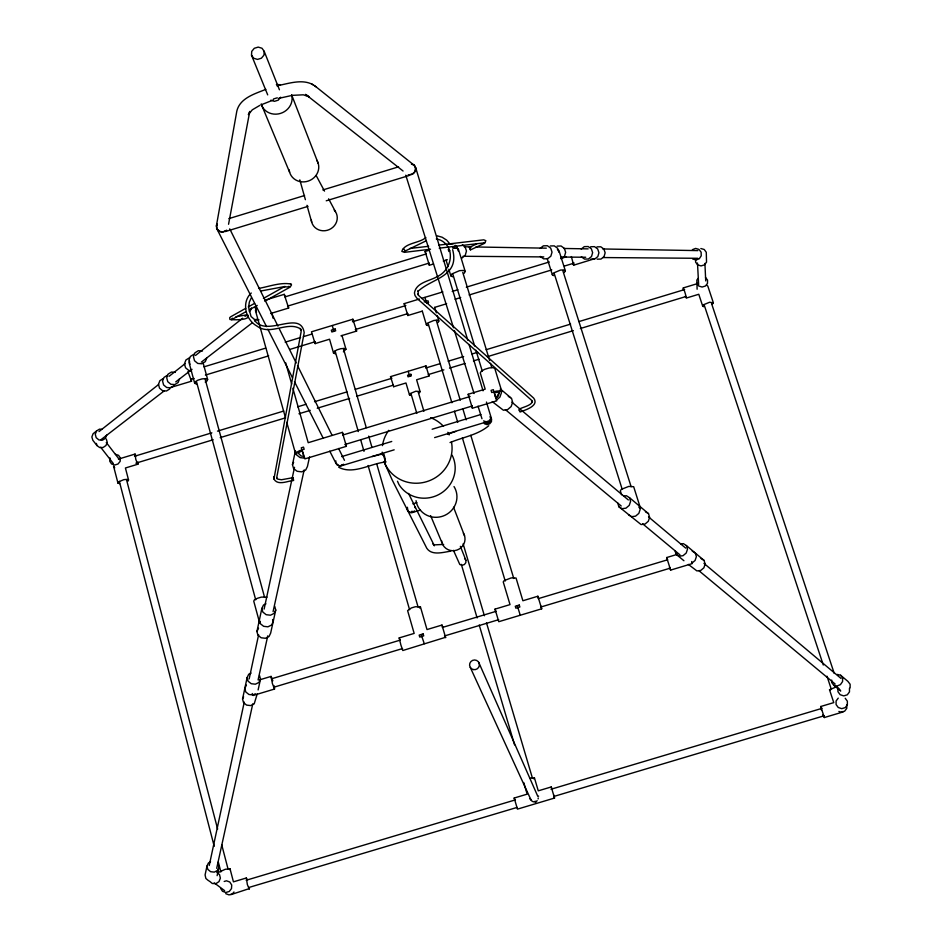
<?xml version="1.0" encoding="UTF-8"?>
<svg xmlns="http://www.w3.org/2000/svg" width="942" height="942" viewBox="0 0 942 942"><rect width="100%" height="100%" fill="white"/><g stroke="black" fill="none" stroke-linecap="round" stroke-linejoin="round"><path stroke-width="1.41" d="M520.302 411.313C513.649 408.11 532.136 407.097 532.407 401.08L532.23 401.857L531.629 400.326L417.035 298.402L414.998 295.553L414.445 293.021C416.011 282.306 429.964 281.046 437.429 276.501C447.061 272.108 452.49 260.51 449.558 250.325M695.643 259.933L695.608 262.159L697.657 264.867L701.025 265.915L704.416 264.879L706.535 262.182L706.276 252.279L704.216 249.489L700.836 248.523M697.115 289.241L696.833 280.068L698.222 278.302M831.715 680.065L831.668 682.444L833.682 685.175L840.711 691.004L838.474 688.107M476.581 244.06L469.257 247.31L470.352 249.901L470.388 248.452M491.218 417.859L491.123 420.556L489.404 422.734L486.72 423.547L484.082 422.687M460.367 546.325L465.913 560.337L465.831 562.68L464.359 564.564L462.051 565.259L459.802 564.493L453.491 550.387M415.01 506.808L415.363 507.985L414.833 506.195M411.418 164.144L413.668 164.838L415.669 167.582L415.528 170.973L413.303 173.728L409.841 174.788M407.427 507.279L407.321 509.81L408.757 511.871L411.183 512.672L414.091 511.388M343.041 464.653L339.909 466.019L337.295 465.16L335.764 462.946L335.858 460.921M264.184 51.304L263.972 55.107L261.405 58.204L257.496 59.405L253.704 58.251L251.514 55.189L251.726 51.386L254.281 48.301L258.202 47.1L261.982 48.242L264.184 51.304L279.433 89.784M266.527 326.615L216.601 228.305L216.801 224.903M494.656 393.992L496.705 400.856L472.389 408.216L468.198 394.274L485.189 389.14L480.279 372.938L481.28 371.23L484.683 369.323L489.192 367.957L493.066 367.663L494.821 368.534L501.886 391.684L500.131 390.836L496.257 391.154L491.736 392.52L491.076 390.365L493.337 389.682L495.468 397.088M110.002 457.942L109.767 461.262L111.568 463.97L114.7 465.03L117.986 464.029L120.152 461.368L120.388 458.048L118.586 455.339L115.442 454.291M442.705 627.089L441.975 625.064L426.997 629.562L420.415 606.789L415.304 606.754L411.348 607.943L407.615 610.64L414.162 633.413L399.196 637.911L400.845 644.87L402.799 650.522L445.672 637.263M441.975 625.064L445.637 637.663M424.277 643.692L421.168 634.519M232.321 319.103L231.661 319.75L232.474 318.208M273.91 478.195L273.934 478.995C277.784 486.084 287.899 480.797 293.621 480.479L293.092 477.665L292.844 479.148M226.692 230.166L223.654 231.85L220.039 231.532L217.249 229.33L216.354 226.092L236.842 111.003C240.057 97.886 254.999 93.8 265.856 89.349M228.553 224.267L249.76 111.427L248.358 114.606L252.291 109.825L259.898 105.351M273.934 478.995L301.11 331.855L301.075 329.547L301.11 330.371L300.133 328.475L300.722 329.029C287.534 320.492 270.33 336.259 256.848 326.014C245.556 319.691 241.117 302.347 251.267 293.021M210.561 861.836L208.441 862.931L206.981 866.028L205.085 874.953L205.874 878.486L208.653 880.805M257.237 693.901L254.199 703.839L250.702 705.582L246.616 705.111L243.507 702.602L242.553 699.011L247.122 677.569L248.712 674.26L251.078 673.106M274.734 606.342L275.747 610.039L270.648 633.142L269.035 636.509L265.409 638.276L261.158 637.781L257.92 635.202L256.93 631.529L261.852 608.391L263.501 605.011L265.938 603.834M309.541 456.917L307.433 466.502L305.691 470.023L301.758 471.848L297.13 471.283L293.586 468.539L292.467 464.665L295.388 450.959L296.506 454.845L300.086 457.6L304.749 458.177M209.218 865.545L244.261 702.073M249.171 678.899L258.614 634.79M264.125 609.097L294.516 467.303M216.695 868.312L252.774 703.886M258.084 679.936L267.752 635.862M273.074 611.629L304.16 469.952M217.119 875.66L218.956 867.358L218.12 864.014M258.12 689.909L260.498 679.135L259.533 675.532M119.622 483.623L117.962 483.105L118.303 481.963L123.826 479.655L126.876 479.372L128.524 479.902L128.159 481.032M189.625 361.21L189.106 362.752L194.688 383.335L196.619 384.101M194.688 383.335L195.218 381.816L198.02 380.132L202.024 378.908L205.697 378.637L207.629 379.414L207.075 380.921L205.215 382.052M407.391 507.926L407.874 510.953L409.9 512.46L412.49 512.483L420.509 510.069M256.094 305.714L255.306 307.822L256.518 312.261M251.42 307.952L249.854 312.12L251.055 316.524L254.564 319.479L259.038 319.856M206.793 357.76L205.344 361.598L201.894 363.777L197.761 363.447L194.535 360.739L193.44 356.7L194.9 352.861L198.35 350.695L202.471 351.025M179.522 378.814L178.132 382.499L174.812 384.583L170.855 384.277L167.758 381.687L166.71 377.813L168.112 374.127L171.432 372.055L175.389 372.361M256.13 308.835L255.459 310.613L285.579 418.095M101.818 429.305L99.475 429.14L96.531 430.989L95.272 434.25L96.19 437.677L98.934 439.949L102.442 440.197L105.386 438.336L106.646 435.086M230.825 894.664L249.536 888.518M247.157 879.498L246.333 877.991L247.369 884.597L249.265 889.154M216.354 226.092L217.237 224.055M335.211 353.768L333.515 353.003L334.198 351.507L337 349.859L340.839 348.693L344.266 348.458L345.95 349.223L343.394 351.813M298.061 453.632L298.567 452.56L302.217 450.888L303.548 455.151M251.314 297.825L249.347 302.088L248.664 306.774L249.324 311.567M218.956 867.358L217.508 870.443L214.329 872.115L210.619 871.703L207.817 869.372L206.981 866.028M260.498 679.135L258.909 682.444L255.376 684.198L251.231 683.715L248.087 681.184L247.122 677.569M242.553 699.011L243.613 696.821M275.747 610.039L274.11 613.419L270.448 615.208L266.15 614.69L262.865 612.088L261.852 608.391M246.415 685.058L244.826 688.355L245.78 691.958L248.912 694.478L253.021 694.949L255.376 693.783M256.93 631.529L258.555 628.173M292.467 464.665L293.633 462.322M260.263 621.602L259.639 622.85L253.751 601.161L254.375 599.889L257.296 598.335L261.405 597.098L267.01 597.157M452.607 276.807L450.818 275.818L451.771 273.981L459.566 270.648L463.417 270.436L465.195 271.437L464.229 273.274M427.974 325.626L426.385 324.813L427.185 323.294L433.909 320.445L437.265 320.221L438.842 321.034L438.042 322.564M410.842 395.428L409.464 394.816L410.123 393.591L415.858 391.213L420.097 391.601L419.437 392.826M495.939 398.266L500.131 390.836M252.22 693.512L253.174 695.467L274.522 689.049L274.31 685.894M553.825 275.665L552.318 274.758L553.319 273.098L560.455 270.083L563.869 269.895L565.353 270.801L564.352 272.462M272.839 680.783L271.096 676.403L272.368 683.456L274.522 689.049M219.015 872.151L225.315 869.266L230.048 868.854L233.439 881.842L246.333 877.991M229.565 869.607L230.048 868.854M419.602 608.002L420.415 606.789M703.733 306.739L702.661 306.032L703.639 304.702L709.597 302.252L713.365 302.794L712.376 304.125M838.25 698.128L836.096 700.978L836.096 704.557L838.25 707.489L841.736 708.667L845.221 707.63L847.364 704.769L847.364 701.189L845.209 698.258M385.761 461.921L385.678 462.027C370.983 463.276 353.309 475.098 338.72 467.267M233.957 891.98L232.462 893.876L229.047 894.9L225.75 893.699M280.704 97.179L278.231 100.17L274.452 101.336L270.79 100.205M385.36 462.027C385.243 454.515 380.497 447.391 385.678 462.027L383.441 462.239M533.631 778.787L534.455 777.927L538.271 790.833L551.247 786.959L551.777 788.56M495.739 398.384L498.106 396.347L499.119 393.473L498.271 392.131L494.173 392.802M496.34 400.22L499.884 397.159L501.403 392.849L500.32 388.94L511.553 398.395L512.636 402.281L511.129 406.567L507.608 409.605L503.417 410.229L492.254 401.645M572.854 263.018L573.643 265.185L571.37 256.577M691.934 563.128L695.102 560.466L696.385 556.604L695.278 553.025L692.229 551.117M488.757 425.725C477.829 435.016 462.887 437.159 450.041 442.563M821.565 710.28L820.717 706.512L833.764 702.614L829.525 689.791L836.979 686.565M461.757 258.226L465.207 255.435L466.467 251.019L465.03 246.674L462.357 244.72M540.155 248.405L543.369 245.838L547.396 245.732L550.705 248.146L552.024 252.138L550.846 256.189L547.643 258.744L543.616 258.85L540.308 256.436M96.531 430.989L93.117 433.709L91.869 436.947L92.846 440.291L96.967 445.554L99.64 447.521L103.09 447.497L105.987 445.495L107.223 442.269L106.328 439.054M561.314 258.838L564.493 256.306L565.647 252.315L564.34 248.37L561.079 246.003L557.099 246.109M581.214 249.088L584.299 246.627L588.185 246.533L591.364 248.829L592.636 252.656L591.505 256.542L588.409 259.003L584.535 259.085L581.355 256.789M99.028 431.554L158.633 384.489M169.065 376.329L185.185 363.6M195.536 355.428L242.683 318.208M244.979 316.394L247.275 314.581M175.73 381.899L192.027 369.323M201.329 362.14L252.456 322.682M254.776 320.892L257.107 319.103M100.971 439.69L164.297 390.824M594.567 258.756L573.643 265.185M286.768 422.346L295.658 454.079L296.4 452.478L299.638 450.653L304.136 449.287L303.524 447.12L301.275 447.803L304.89 458.884L346.373 446.331L345.926 443.435M414.645 511.011L412.49 512.483L412.007 511.129M340.592 465.807L343.642 464.241M173.905 385.737L170.62 387.81L166.687 387.503L163.602 384.937L162.566 381.086L163.967 377.424L167.252 375.363M169.748 388.928L166.475 390.989L162.566 390.683L159.516 388.139L158.48 384.312L159.869 380.686L163.143 378.625M193.793 354.298L190.366 356.453L188.918 360.268L190.013 364.283M189.318 357.854L185.904 359.997L184.467 363.789L185.55 367.769L188.73 370.43L191.45 370.653M343.335 434.898L342.37 432.354L346.373 446.331M245.744 308.34L230.602 316.83L229.66 317.76L229.93 319.479C233.698 319.974 251.714 320.515 247.593 314.71L235.995 316.724M248.276 306.915L254.587 303.383M263.419 298.426L284.884 286.38M231.932 319.491L245.838 311.743M249.642 309.635L257.225 305.408M264.82 301.193L290.112 287.122L291.514 284.943L290.466 283.766M420.097 391.601L416.6 379.767L428.987 376.011L428.492 374.033M425.843 237.525C419.944 243.201 404.53 242.742 401.81 251.396L404.424 252.35L430.518 249.218M425.949 240.905L404.401 251.443L404.73 250.03M470.623 249.83L484.624 243.295L485.848 240.716L483.776 239.833L438.831 245.097M529.616 798.863L530.358 798.533M426.608 367.804L425.984 365.896L390.53 376.635L393.685 386.691M520.031 412.031C524.788 410.159 539.684 405.908 533.631 398.066L419.178 296L417.73 294.116L418.13 294.822L418.224 290.583L418.024 291.337C431.895 278.196 459.826 276.854 452.655 249.701M261.805 104.562L273.204 100.04M692.382 249.665L695.643 248.417L698.976 249.395L701.119 252.197L701.237 255.777L699.282 258.756L696.02 259.992L692.688 259.015M447.58 434.286L455.681 431.436M128.524 479.902L125.416 467.986L138.121 464.123L137.838 462.098M258.567 288.44C269 286.639 280.528 282.047 291.054 284.06M260.628 291.043L281.988 287.051L289.653 286.768L288.77 286.321M683.409 289.983C682.243 282.671 688.39 303.006 685.293 296.235M273.498 98.969L277.289 97.815M228.859 218.626L304.584 195.512M322.823 189.954L398.56 166.84M225.303 231.073L221.853 232.121L218.52 231.073L216.601 228.305M225.35 231.567L308.022 206.357M326.238 200.799L408.91 175.589M264.584 300.31L284.213 294.34L285.52 297.095M433.52 263.984L429.352 265.255L425.878 253.951L425.148 251.467L429.375 250.183M285.037 296.871L425.819 254.057M287.534 306.138L429.046 263.112M270.601 313.521L288.629 308.034L288.075 305.502M443.258 261.016L447.438 259.757M333.515 353.003L329.547 339.214L315.075 343.606L311.496 331.796L352.873 319.232L353.839 321.563M422.216 311.154L407.862 315.511L404.189 303.642L419.39 299.026M422.146 298.19L442.881 291.89M188.6 371.525L191.403 370.677M204.002 366.85L265.597 348.14M285.19 342.193L300.592 337.507M303.395 336.659L311.79 334.104M352.461 321.764L405.837 305.549M452.242 291.455L457.871 289.747M466.314 287.18L549.327 261.97M560.584 258.544L566.213 256.836M424.171 301.946L428.009 300.781L428.563 302.606L426.632 303.183L424.972 297.425M191.344 379.332L194.158 378.484M205.415 375.069L268.682 355.852M289.771 349.447L315.087 341.758M355.275 329.559L407.945 313.568M455.104 299.25L460.709 297.542M469.116 294.987L551.788 269.895M564.399 266.056L574.208 263.089M191.144 378.92L191.52 381.204L170.526 387.503M340.957 335.835L356.606 331.078L356.041 328.852M434.886 307.316L446.638 303.736M118.433 459.095L135.059 454.068L135.954 455.893M683.021 287.993L698.057 283.436M134.529 456.258L211.868 432.825M217.496 431.118L283.73 411.042M297.648 406.826L306.209 404.224M314.522 401.716L346.962 391.884M355.299 389.352L391.931 378.248M425.631 368.039L439.726 363.765M448.157 361.21L463.641 356.523M472.083 353.968L477.712 352.261M486.143 349.706L570.605 324.107M578.965 321.575L684.622 289.559M135.86 463.181L213.198 439.749M220.228 437.618L284.908 418.024M298.967 413.762L310.224 410.359M317.254 408.227L349.588 398.431M356.618 396.299L393.179 385.219M428.386 374.551L443.87 369.865M449.499 368.157L464.983 363.471M473.426 360.916L479.054 359.208M487.497 356.641L573.337 330.642M580.378 328.511L685.917 296.53M393.591 386.738L405.978 382.982L409.464 394.816M686.329 298.049L698.776 294.269L702.661 306.032M342.37 432.354L308.211 442.705L292.868 388.269M342.817 435.027L470.117 396.5M344.807 444.553L472.189 406.014M341.699 456.599L391.742 441.468M432.142 429.246L480.879 414.504M341.31 465.819L394.18 449.829M434.615 437.606L487.591 421.592M412.89 503.864L416.894 502.651M135.059 454.068L135.778 459.343L137.732 464.253M259.109 680.006L271.096 676.403M540.802 605.847L541.685 608.815L498.765 621.696L495.033 609.121L510.022 604.611L503.228 581.885L504.147 580.637L511.129 577.929L516.051 578.035L522.881 600.749L537.882 596.239L538.518 598.3M667.148 559.654L666.665 557.546L677.404 554.32M271.331 678.852L400.103 640.16M442.351 627.466L495.881 611.393M538.235 598.665L667.701 559.76M273.627 687.283L402.575 648.543M444.459 635.968L498.707 619.671M540.708 607.06L670.339 568.12M669.432 567.202L670.645 570.087L692.17 563.622L691.711 561.514M224.184 881.476L226.469 880.794L229.777 881.995L231.708 884.985L231.496 888.6L229.247 891.473L225.809 892.498L222.5 891.285L220.581 888.306M553.755 795.072L554.544 798.051L517.441 809.131L514.191 798.027L527.155 794.153L523.728 782.531M246.18 880.252L515.439 799.864M550.999 789.255L822.166 708.302M248.606 887.552L517.158 807.4M553.731 796.485L824.073 715.802M822.967 714.731L824.344 717.533L843.008 711.964L842.56 711.54M390.53 376.635L391.283 378.507M408.227 371.278L409.676 376.353M425.925 365.908L428.987 376.011M372.102 456.576L383.276 453.726M278.432 98.439L290.583 95.743M276.924 85.828C289.276 83.473 304.878 77.597 315.982 86.77L414.598 165.604L415.575 168.842L414.445 172.245L411.642 174.517L408.239 174.788M292.856 477.7L281.458 479.749L277.937 479.172L276.771 477.9L276.795 478.701L276.76 477.394L304.207 332.667C300.486 309.117 266.209 338.096 254.364 319.997M450.735 551.176C443.235 552.212 431.931 555.945 426.785 548.256L392.202 479.996L384.265 462.31M538.624 796.167L537.788 796.308L478.701 662.261M530.228 778.186L534.455 777.927M292.644 95.33L303.348 94.812L309.164 96.849L305.479 94.377M623.734 496.069L626.371 495.716L629.503 497.67L648.52 513.673L649.627 517.335L648.284 521.303L645.023 524.07L641.09 524.564L618.847 506.725L617.764 503.04M680.772 543.958L683.339 543.64L686.4 545.559L704.051 560.408L705.158 563.964L703.886 567.814L700.73 570.463L696.903 570.911L688.355 564.411M439.207 248.17L484.647 242.824L483.752 242.647M409.829 248.488L428.681 246.274M443.658 544.417L434.921 544.853M191.52 381.204L187.953 371.713M452.69 248.076L456.54 247.876L458.33 248.912L465.195 271.437M448.828 244.013L453.196 243.907M550.281 245.968L554.285 245.874L557.57 248.252L558.877 252.22M590.658 246.757L594.508 246.651L597.675 248.947L598.935 252.739L597.817 256.601L594.732 259.038L590.881 259.132M596.922 246.875L600.749 246.78L603.893 249.053L605.153 252.821L604.034 256.648L600.972 259.074L597.146 259.168M462.993 256.271L543.793 256.919M561.22 257.048L585.712 257.248M603.033 257.555L697.81 258.296M339.238 465.795L336.164 463.511M602.774 248.971L697.869 250.607M464.229 246.78L471.553 246.91M475.945 246.981L546.313 248.17M563.705 248.464L588.138 248.876M485.318 423.229L488.121 423.347L490.452 421.863L491.406 419.355L490.629 416.788M403.094 249.112L404.024 249.159M304.125 456.364L301.016 455.975L298.331 453.055M356.606 331.078L352.873 319.232M332.361 325.555L333.762 331.396M837.261 674.413L840.617 675.249L847.882 681.36L850.12 684.257L850.131 687.896M288.629 308.034L284.213 294.34M833.682 685.175L837.038 686.012L840.429 684.634L842.572 681.561L842.643 677.969L840.617 675.249M436.947 235.771L442.116 237.219L446.638 240.116L450.182 244.261M436.311 238.938C442.634 239.833 447.791 244.614 449.687 250.643M483.54 420.933L486.178 421.792L488.874 420.98L490.594 418.801L490.688 416.093L486.449 402.057M484.412 423.747L487.049 424.607L489.734 423.794L491.453 421.627L491.536 418.931L489.97 416.729M829.525 689.791L830.503 690.121M838.875 711.434L841.182 712.211L844.644 711.186L846.776 708.349L846.776 704.781M639.041 507.573L640.466 508.209L633.672 486.708L628.785 486.413L621.414 489.31L620.307 490.723L621.579 494.762M508.291 396.382L510.458 397.724M557.417 249.477L558.9 250.407L565.353 270.801M645.411 511.73L648.52 513.673M618.847 506.725L621.979 508.692L625.947 508.174L629.244 505.371L630.598 501.356L629.503 497.67M701.013 558.5L704.051 560.408M628.479 514.721L631.599 516.675L635.544 516.169L638.829 513.39L640.171 509.387L639.076 505.724M675.014 550.67L676.109 554.249L679.17 556.18L683.032 555.709L686.212 553.025L687.507 549.139L686.4 545.559M411.889 163.79L414.598 165.604M312.014 84.109L313.109 84.851M314.816 85.993L315.982 86.77M706.724 285.285L707.795 286.015L713.365 302.794M454.986 245.226L456.776 246.533L458.224 250.913M452.501 246.58L454.892 248.335M404.189 303.642L405.036 306.009M214.234 882.901L224.632 890.637M306.303 94.918L403.07 171.02M434.356 544.912L433.014 543.84L434.38 545.795L415.387 507.349M216.742 872.28L219.51 874.576L220.381 878.132L219.003 881.606L215.918 883.643L212.291 883.49L209.524 881.194M505.383 409.629L621.225 505.995M642.656 523.811L679.947 554.838M698.834 570.628L835.13 683.998M676.109 554.249L683.927 560.737M703.945 563.363L841.053 678.476M511.836 402.152L628.326 499.955M648.543 516.923L685.682 548.103M820.717 706.512L824.344 717.533M666.665 557.546L670.645 570.087M100.664 447.262L113.323 463.499M106.281 442.505L119.387 459.555M705.511 277.443L707.524 280.092L707.489 283.377L705.417 286.027L702.096 287.039L698.799 286.015L696.786 283.354M464.571 558.418L465.913 560.337M114.724 467.88L113.535 466.078L117.962 483.105M247.899 317.548L247.381 316.265M316.265 175.707L324.507 191.12M328.617 198.833L335.482 211.679M267.858 329.241L292.491 377.742M294.493 381.675L323.118 438.042M329.771 451.147L335.764 462.946M229.73 228.847L277.972 326.168M279.268 328.793L296.224 362.988M297.531 365.626L332.079 435.322M338.602 448.474L344.466 460.308M408.534 493.431L414.362 505.23M470.282 667.395L531.053 800.064M425.148 251.467L426.067 254.352M397.489 481.256L398.937 484.494A30.403 29.202 -21.9 0 0 439.29 494.291A30.403 29.202 -21.9 0 0 452.125 455.222M430.624 515.651L441.939 542.627M289.606 172.221L261.193 103.997A15.896 14.625 -21.9 0 0 280.457 113.429A15.896 14.625 -21.9 0 0 291.573 94.695L318.243 163.472M251.514 55.189L267.693 94.871M399.196 637.911L399.985 639.924M453.549 507.22L464.559 535.81M514.191 798.027L514.756 799.605M554.544 798.051L551.247 786.959M711.551 303.512L834.247 673.448M495.033 609.121L495.704 611.158M704.145 304.831L823.284 665.017M826.982 676.191L831.138 688.755M562.916 270.931L631.128 486.72M554.237 273.569L622.226 489.393M547.184 258.438L552.318 274.758M405.778 175.2L453.502 327.757M454.374 330.56L474.085 393.544M478.018 406.143L481.963 418.731M535.174 801.124L535.916 803.055M468.198 394.274L468.998 396.865M541.685 608.815L537.882 596.239M462.746 272.32L489.628 360.503M490.476 363.306L491.759 367.498M448.251 249.43L448.887 251.514M452.843 274.216L474.638 345.973M475.922 350.2L482.328 371.301M446.025 260.027L448.027 266.598M448.816 269.235L450.818 275.818M415.669 167.582L467.797 340.274M469.069 344.489L483.058 390.824M434.709 307.292L436.37 312.791M437.194 315.535L438.842 321.034M436.252 320.233L460.261 400.232M462.793 408.651L466.16 419.885M470.8 435.322L513.767 578.47M517.276 605.647L520.149 614.891M428.375 324.154L451.889 402.764M454.409 411.183L457.765 422.416M462.381 437.865L505.218 581.037M422.275 311.06L426.385 324.813M471.589 405.413L472.389 408.216M428.61 262.759L429.352 265.255M418.071 391.507L423.912 411.254M463.123 543.828L484.4 615.75M486.484 622.803L532.371 777.927M410.983 393.662L416.811 413.408M461.321 564.329L477.123 617.928M479.207 624.982L514.567 744.875M341.97 335.446L345.95 349.223M343.394 348.481L366.261 427.621M368.711 436.111L371.972 447.415M376.871 464.371L418.107 607.107M335.117 351.001L358.301 431.566M360.751 440.055L364.001 451.359M368.075 465.489L409.57 609.674M299.815 179.863L305.385 199.68M306.974 205.321L311.72 222.23M271.661 313.038L273.145 318.325M285.697 362.823L291.667 384.03M407.238 313.309L407.862 315.511M272.591 619.518L273.18 621.661L271.555 625.041L267.917 626.819L263.642 626.312L260.381 623.722L259.38 620.036M96.367 443.411L96.967 445.554M203.131 362.953L207.629 379.414M205.238 379.52L264.537 597.157M196.619 382.146L255.706 599.818M126.546 479.796L217.637 829.09M221.711 844.703L227.999 868.842M119.351 481.374L214.234 846.352M218.297 861.977L220.875 871.915M314.769 341.381L315.287 343.63M697.48 263.006L698.646 284.602M704.91 263.383L705.723 280.916M273.863 476.628L273.887 477.394M849.472 688.261L849.472 691.911L847.282 694.831L843.726 695.891L840.158 694.69L837.956 691.699L837.956 688.037M451.43 441.892A35.16 33.7 -21.9 0 1 426.608 481.68A35.16 33.7 -21.9 0 1 384.371 462.169M382.487 455.08A35.16 33.7 -21.9 0 1 382.193 452.136M382.476 445.613A35.16 33.7 -21.9 0 1 388.728 430.329M430.576 417.671A35.16 33.7 -21.9 0 1 443.505 426.349M447.839 432.284A35.16 33.7 -21.9 0 1 449.169 434.91M454.009 486.555A20.653 19.912 -21.9 0 1 443.293 515.981A20.653 19.912 -21.9 0 1 416.058 500.685M463.334 533.09A11.822 11.445 -21.9 0 1 456.976 550.057A11.822 11.445 -21.9 0 1 441.551 540.673M276.383 84.58A15.896 14.625 -21.9 0 1 280.445 84.851M316.748 160.164A14.978 13.895 -21.9 0 1 308.423 181.017A14.978 13.895 -21.9 0 1 289.159 169.831M334.163 209.972A13.117 12.234 -21.9 0 1 329.288 229.589A13.117 12.234 -21.9 0 1 311.319 220.134M538.212 797.933A3.874 3.85 -36.2 0 1 538.106 798.934M537.152 800.688A3.874 3.85 -36.2 0 1 536.363 801.324M535.445 801.736A3.874 3.85 -36.2 0 1 530.64 799.146M335.152 328.982L331.313 330.147L331.843 331.973L335.682 330.807L335.152 328.982M410.865 374.292L407.58 375.281L408.039 376.847L411.324 375.858L410.865 374.292M423.146 633.931L419.178 635.12L419.743 637.075L423.712 635.874L423.146 633.931M519.266 605.047L515.286 606.248L515.863 608.191L519.854 607.001L519.266 605.047M473.308 669.562A4.934 4.84 -26 0 0 479.207 663.415A4.934 4.84 -26 0 0 470.941 661.519A4.934 4.84 -26 0 0 473.308 669.562"/></g></svg>
